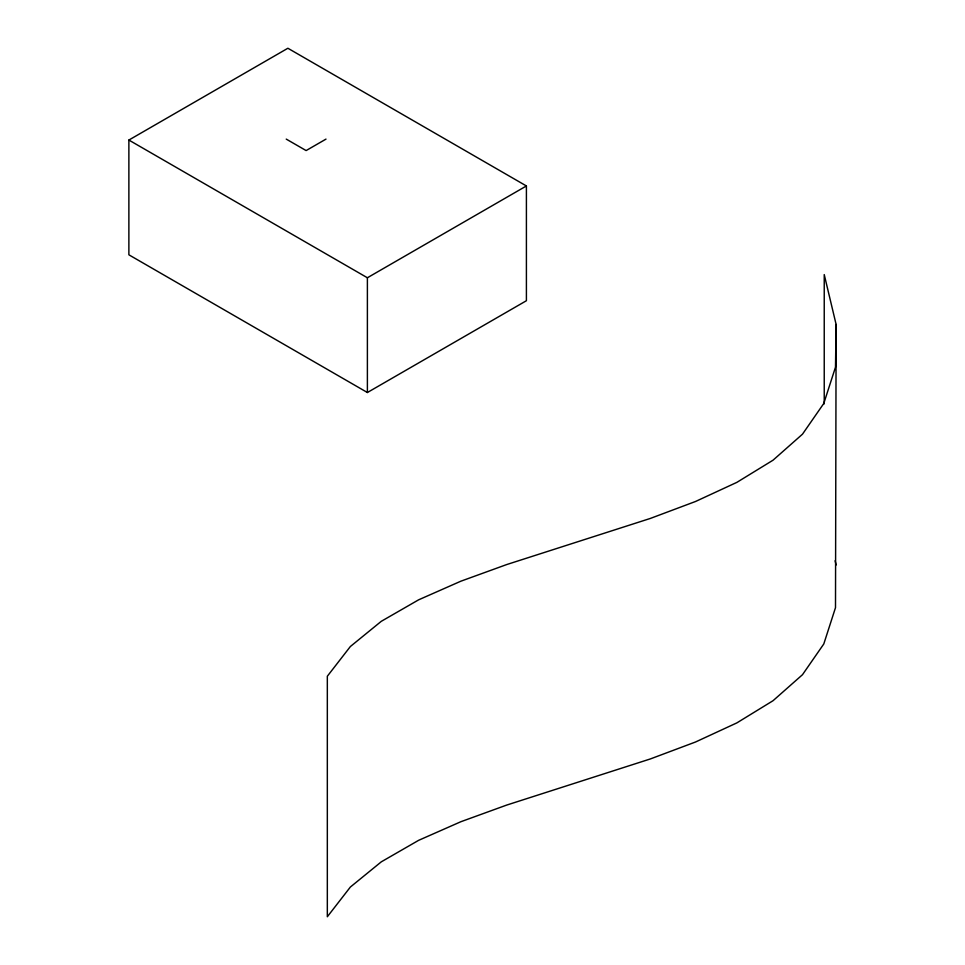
<?xml version="1.0" encoding="UTF-8"?>
<svg xmlns="http://www.w3.org/2000/svg" width="965" height="965" viewBox="0 0 965 965"><rect width="100%" height="100%" fill="white"/><g stroke="black" fill="none" stroke-linecap="round" stroke-linejoin="round"><path stroke-width="1.45" d="M836.124 324.481L835.497 367.158L823.796 403.442L802.494 434.166L773.037 460.196L736.886 482.355L695.5 501.498L650.313 518.446L506.625 564.585L460.872 581.195L418.605 599.832L381.284 621.315L350.379 646.502L327.328 676.236L327.328 916.75L350.379 887.028L381.284 861.842L418.605 840.346L460.872 821.722L506.625 805.1L650.313 758.96L695.5 742.013L736.886 722.881L773.037 700.711L802.494 674.692L823.796 643.957L835.497 607.673L836.124 324.481L824.231 274.591L824.231 403.865M128.876 140.058L287.884 48.25L526.408 185.956L526.408 300.718L367.388 392.514L128.876 254.808L128.876 140.058L367.388 277.763L526.408 185.956M326.001 139.105L306.122 150.576L286.243 139.105M835.111 560.725L836.124 565.008M367.388 277.763L367.388 392.514"/></g></svg>
